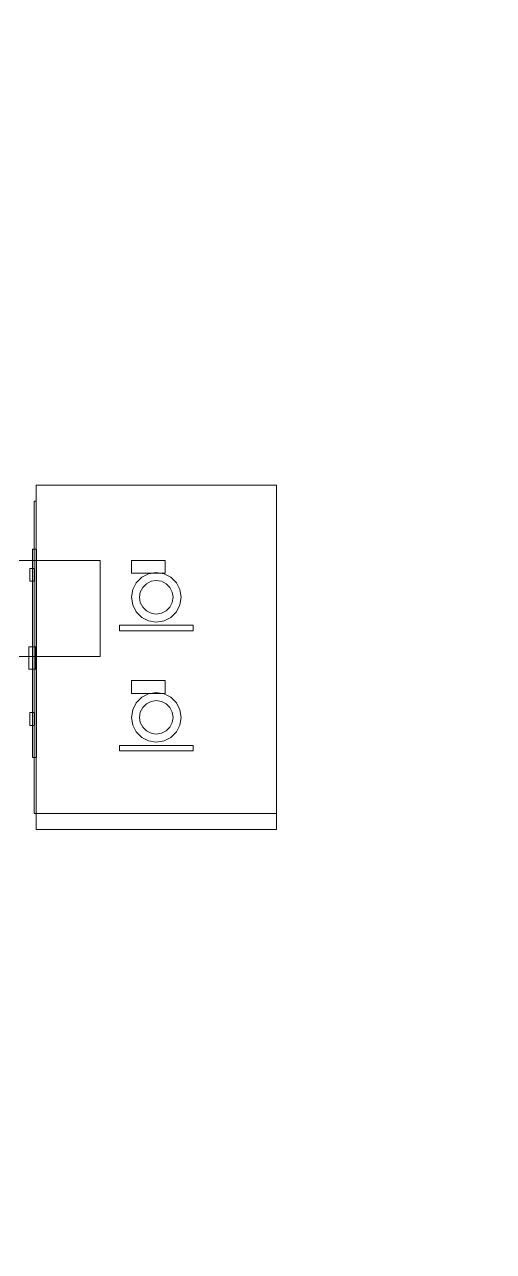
# Model space of a CAD drawing. Header units: millimetres. Extents: x -191664 to 191490, y -197311 to 10263.
# Drawn here: x 4278 to 7204, y -144187 to -136522 of the extents above; entities that cross this region are included whole.
import ezdxf

# ---------------------------------------------------------------- set-up
doc = ezdxf.new("R2010")
doc.units = ezdxf.units.MM
doc.layers.add('DET_secador_frontal', color=7, linetype='Continuous', lineweight=0)
doc.layers.add('R15_COTAS_TRANSPORTE_P', color=1, linetype='Continuous', lineweight=0)
doc.dimstyles.new('PLANTA_20', dxfattribs={"dimtxt": 50, "dimasz": 30, "dimexe": 30, "dimexo": 16, "dimgap": 20, "dimtad": 1, "dimtih": 1, "dimtoh": 1, "dimdec": 1, "dimzin": 0, "dimdsep": 46, "dimcen": 0.09, "dimadec": 0, "dimazin": 0, "dimtfac": 1, "dimtdec": 4, "dimtofl": 0, "dimtmove": 0, "dimatfit": 3, "dimfxl": 1, "dimtolj": 1, "dimtzin": 0, "dimarcsym": 0})

# ---------------------------------------------------------------- blocks, each defined once
blk = doc.blocks.new('*D133')
at = {"layer": 'Defpoints', "color": 0, "transparency": 16777216}
for p in [(439.7, -194148), (217.9, -194406.1), (-500, -194490), (-500, -194490), (500, -194490)]:
    blk.add_point(p, dxfattribs=at)
at = {"layer": 'R15_COTAS_TRANSPORTE_P', "color": 0, "lineweight": -2, "transparency": 16777216}
blk.add_arc((-500, -194490), 722.8, 2.37834, 17.62166, dxfattribs=at)
at = {"layer": 'R15_COTAS_TRANSPORTE_P', "color": 0, "transparency": 16777216}
for points in [[(184.1, -194272.8), (193.6, -194269.6), (179.2, -194242.8)], [(227.1, -194459.9), (217.2, -194460.1), (222.8, -194490)]]:
    blk.add_solid(points, dxfattribs=at)

msp = doc.modelspace()

# ---------------------------------------------------------------- linework, layer by layer
at = {"layer": 'DET_secador_frontal', "color": 254, "true_color": 0xd8e0dc}
for p, q in [((4350, -139400), (5850, -139400)), ((4350, -141450), (4350, -139400)), ((5850, -141450), (5850, -139400)), ((4350, -141450), (5850, -141450))]:
    msp.add_line(p, q, dxfattribs=at)
at = {"layer": 'DET_secador_frontal', "color": 252, "true_color": 0x798e91}
for p, q in [((4338, -139500), (4350, -139500)), ((4338, -141450), (4338, -139500)), ((4350, -141450), (4350, -139500)), ((4050, -139870), (4750, -139870)), ((4750, -140470), (4750, -139870)), ((4310, -139920), (4340, -139920)), ((4310, -140000), (4310, -139920)), ((4340, -140000), (4340, -139920)), ((4310, -140000), (4340, -140000)), ((5000.14, -140067.55), (5015.05, -140038.28)), ((5015.05, -140038.28), (5038.28, -140015.05)), ((5038.28, -140015.05), (5067.55, -140000.14)), ((5067.55, -140000.14), (5100, -139995)), ((5100, -139995), (5132.45, -140000.14)), ((5132.45, -140000.14), (5161.72, -140015.05)), ((5161.72, -140015.05), (5184.95, -140038.28)), ((5184.95, -140038.28), (5199.86, -140067.55)), ((4995, -140100), (5000.14, -140067.55)), ((5000.14, -140132.45), (4995, -140100)), ((5199.86, -140067.55), (5205, -140100)), ((5205, -140100), (5199.86, -140132.45)), ((5015.05, -140161.72), (5000.14, -140132.45)), ((5038.28, -140184.95), (5015.05, -140161.72)), ((5067.55, -140199.86), (5038.28, -140184.95)), ((5100, -140205), (5067.55, -140199.86)), ((5132.45, -140199.86), (5100, -140205)), ((5161.72, -140184.95), (5132.45, -140199.86)), ((5184.95, -140161.72), (5161.72, -140184.95)), ((5199.86, -140132.45), (5184.95, -140161.72)), ((4050, -140470), (4750, -140470)), ((5000.14, -140817.55), (5015.05, -140788.28)), ((5015.05, -140788.28), (5038.28, -140765.05)), ((5038.28, -140765.05), (5067.55, -140750.14)), ((5067.55, -140750.14), (5100, -140745)), ((5100, -140745), (5132.45, -140750.14)), ((5132.45, -140750.14), (5161.72, -140765.05)), ((5161.72, -140765.05), (5184.95, -140788.28)), ((5184.95, -140788.28), (5199.86, -140817.55)), ((4310, -140820), (4340, -140820)), ((4310, -140900), (4310, -140820)), ((4340, -140900), (4340, -140820)), ((4995, -140850), (5000.14, -140817.55)), ((5000.14, -140882.45), (4995, -140850)), ((5015.05, -140911.72), (5000.14, -140882.45)), ((5199.86, -140882.45), (5184.95, -140911.72)), ((5199.86, -140817.55), (5205, -140850)), ((5205, -140850), (5199.86, -140882.45)), ((4310, -140900), (4340, -140900)), ((5038.28, -140934.95), (5015.05, -140911.72)), ((5067.55, -140949.86), (5038.28, -140934.95)), ((5100, -140955), (5067.55, -140949.86)), ((5132.45, -140949.86), (5100, -140955)), ((5161.72, -140934.95), (5132.45, -140949.86)), ((5184.95, -140911.72), (5161.72, -140934.95)), ((4338, -141450), (4350, -141450))]:
    msp.add_line(p, q, dxfattribs=at)
at = {"layer": 'DET_secador_frontal', "color": 9, "true_color": 0xb8c6c1}
for p, q in [((4328, -139800), (4353, -139800)), ((4328, -141100), (4328, -139800)), ((4353, -141100), (4353, -139800)), ((4328, -141100), (4353, -141100))]:
    msp.add_line(p, q, dxfattribs=at)
at = {"layer": 'DET_secador_frontal', "color": 129, "true_color": 0x304542}
for p, q in [((4945, -139870), (5155, -139870)), ((4945, -139950), (4945, -139870)), ((5155, -139950), (5155, -139870)), ((4945, -139950), (5155, -139950)), ((4305, -140410), (4345, -140410)), ((4305, -140550), (4305, -140410)), ((4345, -140550), (4345, -140410)), ((4305, -140550), (4345, -140550)), ((4945, -140620), (5155, -140620)), ((4945, -140700), (4945, -140620)), ((5155, -140700), (5155, -140620)), ((4945, -140700), (5155, -140700))]:
    msp.add_line(p, q, dxfattribs=at)
at = {"layer": 'DET_secador_frontal', "color": 142, "true_color": 0x159eb4}
for p, q in [((5008.89, -139974.6), (5052.1, -139952.59)), ((5052.1, -139952.59), (5100, -139945)), ((5100, -139945), (5147.9, -139952.59)), ((5147.9, -139952.59), (5191.11, -139974.6)), ((4952.59, -140052.1), (4974.6, -140008.89)), ((4974.6, -140008.89), (5008.89, -139974.6)), ((5191.11, -139974.6), (5225.4, -140008.89)), ((5225.4, -140008.89), (5247.41, -140052.1)), ((4945, -140100), (4952.59, -140052.1)), ((4952.59, -140147.9), (4945, -140100)), ((5247.41, -140052.1), (5255, -140100)), ((5255, -140100), (5247.41, -140147.9)), ((4974.6, -140191.11), (4952.59, -140147.9)), ((5008.89, -140225.4), (4974.6, -140191.11)), ((5225.4, -140191.11), (5191.11, -140225.4)), ((5247.41, -140147.9), (5225.4, -140191.11)), ((5052.1, -140247.41), (5008.89, -140225.4)), ((5100, -140255), (5052.1, -140247.41)), ((5147.9, -140247.41), (5100, -140255)), ((5191.11, -140225.4), (5147.9, -140247.41)), ((4974.6, -140758.89), (5008.89, -140724.6)), ((5008.89, -140724.6), (5052.1, -140702.59)), ((5052.1, -140702.59), (5100, -140695)), ((5100, -140695), (5147.9, -140702.59)), ((5147.9, -140702.59), (5191.11, -140724.6)), ((5191.11, -140724.6), (5225.4, -140758.89)), ((4945, -140850), (4952.59, -140802.1)), ((4952.59, -140802.1), (4974.6, -140758.89)), ((5225.4, -140758.89), (5247.41, -140802.1)), ((5247.41, -140802.1), (5255, -140850)), ((4952.59, -140897.9), (4945, -140850)), ((5255, -140850), (5247.41, -140897.9)), ((4974.6, -140941.11), (4952.59, -140897.9)), ((5008.89, -140975.4), (4974.6, -140941.11)), ((5225.4, -140941.11), (5191.11, -140975.4)), ((5247.41, -140897.9), (5225.4, -140941.11)), ((5052.1, -140997.41), (5008.89, -140975.4)), ((5100, -141005), (5052.1, -140997.41)), ((5147.9, -140997.41), (5100, -141005)), ((5191.11, -140975.4), (5147.9, -140997.41))]:
    msp.add_line(p, q, dxfattribs=at)
at = {"layer": 'DET_secador_frontal', "color": 251, "true_color": 0x536a64}
for p, q in [((4870, -140275), (5330, -140275)), ((4870, -140310), (4870, -140275)), ((5330, -140310), (5330, -140275)), ((4870, -140310), (5330, -140310)), ((4870, -141025), (5330, -141025)), ((4870, -141060), (4870, -141025)), ((5330, -141060), (5330, -141025)), ((4870, -141060), (5330, -141060)), ((4350, -141550), (4350, -141450)), ((5850, -141550), (5850, -141450)), ((4350, -141550), (5850, -141550))]:
    msp.add_line(p, q, dxfattribs=at)

# ---------------------------------------------------------------- dimensions: what is measured, and where the dimension line sits
at = {"layer": 'R15_COTAS_TRANSPORTE_P'}
dim = msp.add_angular_dim_2l(base=(217.89, -194406.09), line1=((-500, -194490), (500, -194490)), line2=((-500, -194490), (439.69, -194147.98)), dimstyle='PLANTA_20', dxfattribs=at)
dim.commit()
dim.dimension.update_dxf_attribs({"geometry": '*D133', "text_midpoint": (191490.46, -33543.69)})

doc.saveas('drawing.dxf')
